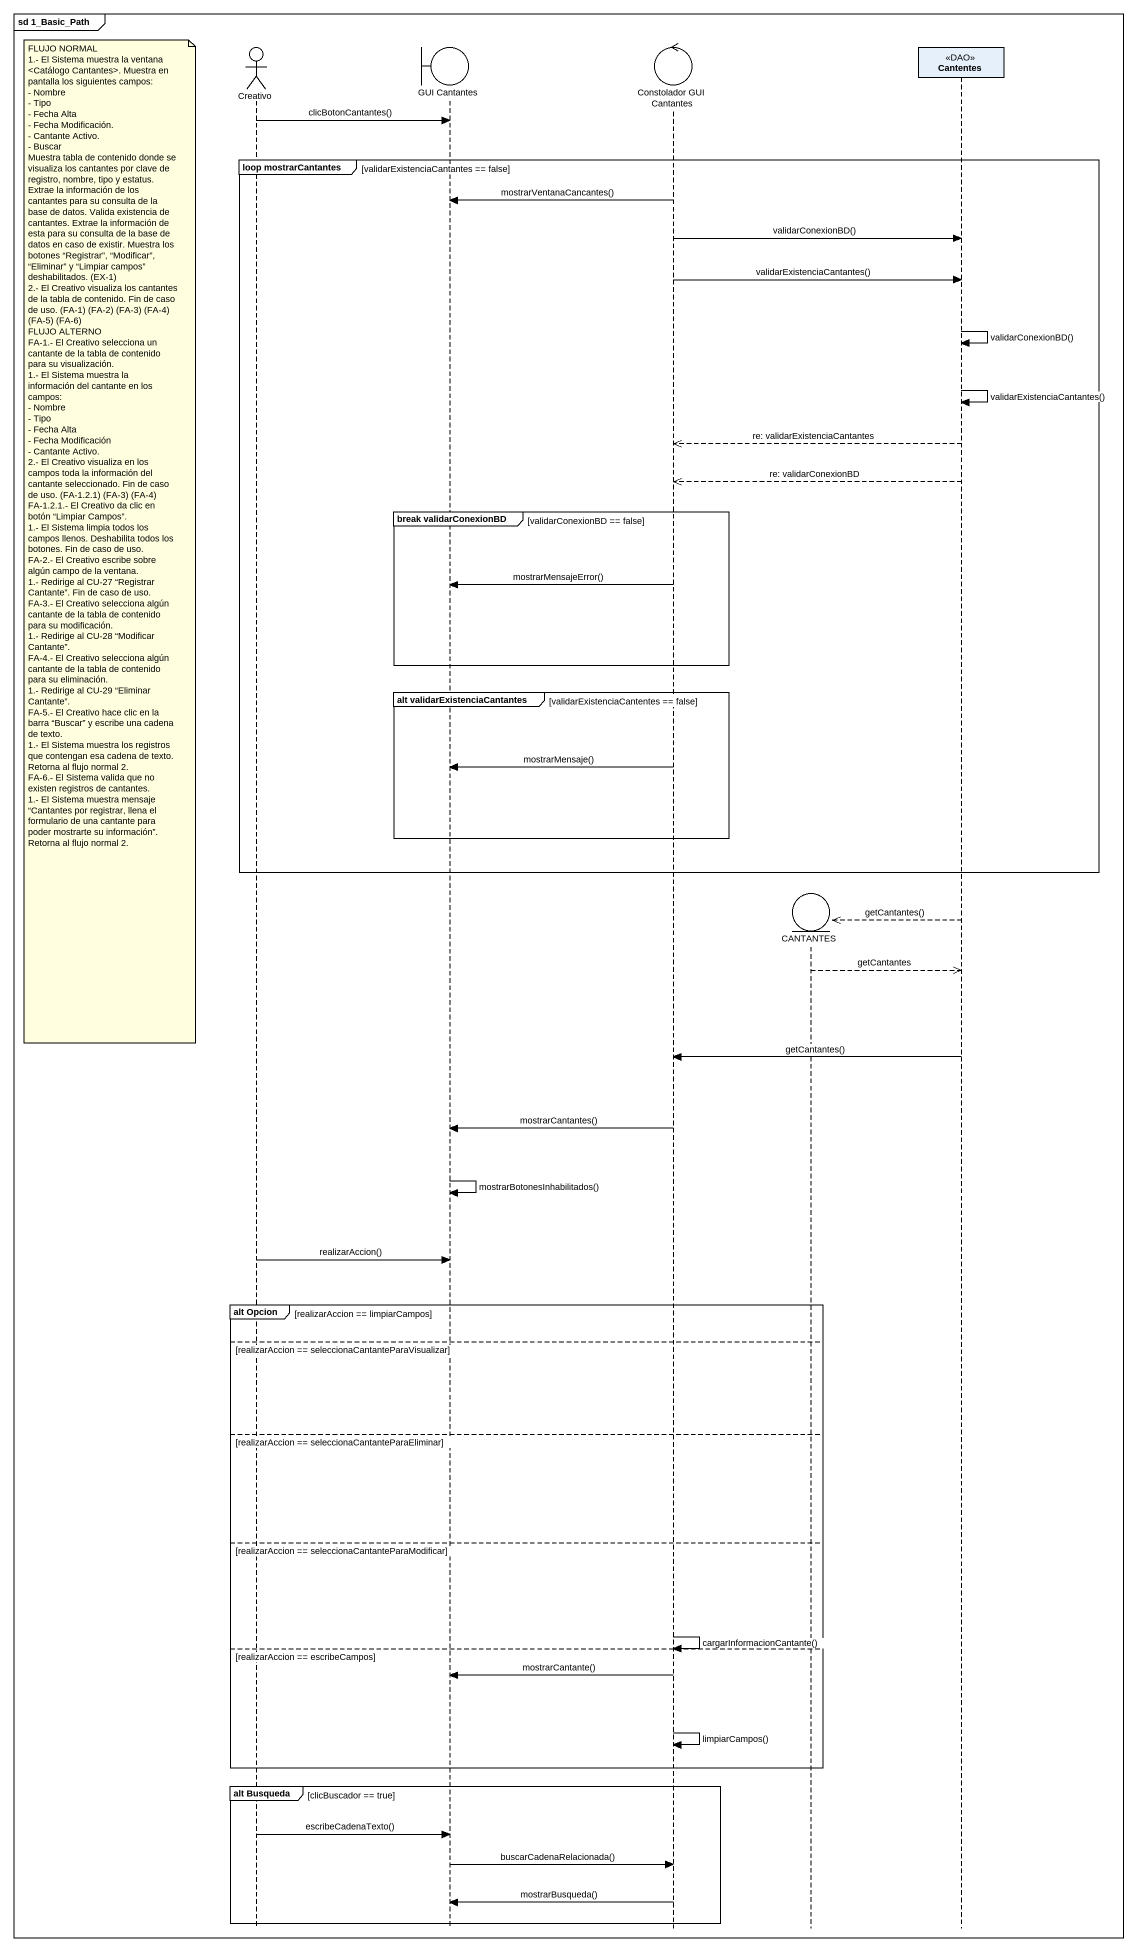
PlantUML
@startuml
mainframe sd 1_Basic_Path
hide footbox
actor Creativo
boundary "GUI Cantantes" as GUI_Cantantes
control "Constolador GUI Cantantes" as Constolador_GUI_Cantantes
entity CANTANTES
participant Cantentes <<DAO>>

Creativo -> GUI_Cantantes : clicBotonCantantes()
group loop mostrarCantantes [validarExistenciaCantantes == false]
  Constolador_GUI_Cantantes -> GUI_Cantantes : mostrarVentanaCancantes()
  Constolador_GUI_Cantantes -> Cantentes : validarConexionBD()
  Constolador_GUI_Cantantes -> Cantentes : validarExistenciaCantantes()
  Cantentes -> Cantentes : validarConexionBD()
  Cantentes -> Cantentes : validarExistenciaCantantes()
  Cantentes -->> Constolador_GUI_Cantantes : re: validarExistenciaCantantes
  Cantentes -->> Constolador_GUI_Cantantes : re: validarConexionBD
  group break validarConexionBD [validarConexionBD == false]
    note left of Creativo
      FLUJO NORMAL
      1.- El Sistema muestra la ventana <Catálogo Cantantes>. Muestra en pantalla los siguientes campos:
      - Nombre
      - Tipo
      - Fecha Alta
      - Fecha Modificación.
      - Cantante Activo.
      - Buscar
      Muestra tabla de contenido donde se visualiza los cantantes por clave de registro, nombre, tipo y estatus. Extrae la información de los cantantes para su consulta de la base de datos. Valida existencia de cantantes. Extrae la información de esta para su consulta de la base de datos en caso de existir. Muestra los botones “Registrar”, “Modificar”, “Eliminar” y “Limpiar campos” deshabilitados. (EX-1)
      2.- El Creativo visualiza los cantantes de la tabla de contenido. Fin de caso de uso. (FA-1) (FA-2) (FA-3) (FA-4) (FA-5) (FA-6)
      FLUJO ALTERNO
      FA-1.- El Creativo selecciona un cantante de la tabla de contenido para su visualización.
      1.- El Sistema muestra la información del cantante en los campos:
      - Nombre
      - Tipo
      - Fecha Alta
      - Fecha Modificación
      - Cantante Activo.
      2.- El Creativo visualiza en los campos toda la información del cantante seleccionado. Fin de caso de uso. (FA-1.2.1) (FA-3) (FA-4)
      FA-1.2.1.- El Creativo da clic en botón “Limpiar Campos”.
      1.- El Sistema limpia todos los campos llenos. Deshabilita todos los botones. Fin de caso de uso.
      FA-2.- El Creativo escribe sobre algún campo de la ventana.
      1.- Redirige al CU-27 “Registrar Cantante”. Fin de caso de uso.
      FA-3.- El Creativo selecciona algún cantante de la tabla de contenido para su modificación.
      1.- Redirige al CU-28 “Modificar Cantante”.
      FA-4.- El Creativo selecciona algún cantante de la tabla de contenido para su eliminación.
      1.- Redirige al CU-29 “Eliminar Cantante”.
      FA-5.- El Creativo hace clic en la barra “Buscar” y escribe una cadena de texto.
      1.- El Sistema muestra los registros que contengan esa cadena de texto. Retorna al flujo normal 2.
      FA-6.- El Sistema valida que no existen registros de cantantes.
      1.- El Sistema muestra mensaje “Cantantes por registrar, llena el formulario de una cantante para poder mostrarte su información”. Retorna al flujo normal 2.
    end note
    Constolador_GUI_Cantantes -> GUI_Cantantes : mostrarMensajeError()
  end
  group alt validarExistenciaCantantes [validarExistenciaCantentes == false]
    Constolador_GUI_Cantantes -> GUI_Cantantes : mostrarMensaje()
  end
end
Cantentes -->> CANTANTES ** : getCantantes()
CANTANTES -->> Cantentes : getCantantes
Cantentes -> Constolador_GUI_Cantantes : getCantantes()
Constolador_GUI_Cantantes -> GUI_Cantantes : mostrarCantantes()
GUI_Cantantes -> GUI_Cantantes : mostrarBotonesInhabilitados()
Creativo -> GUI_Cantantes : realizarAccion()
group alt Opcion [realizarAccion == limpiarCampos]
else realizarAccion == seleccionaCantanteParaVisualizar
else realizarAccion == seleccionaCantanteParaEliminar
else realizarAccion == seleccionaCantanteParaModificar
  Constolador_GUI_Cantantes -> Constolador_GUI_Cantantes : cargarInformacionCantante()
else realizarAccion == escribeCampos
  Constolador_GUI_Cantantes -> GUI_Cantantes : mostrarCantante()
  Constolador_GUI_Cantantes -> Constolador_GUI_Cantantes : limpiarCampos()
end
group alt Busqueda [clicBuscador == true]
  Creativo -> GUI_Cantantes : escribeCadenaTexto()
  GUI_Cantantes -> Constolador_GUI_Cantantes : buscarCadenaRelacionada()
  Constolador_GUI_Cantantes -> GUI_Cantantes : mostrarBusqueda()
end
@enduml
